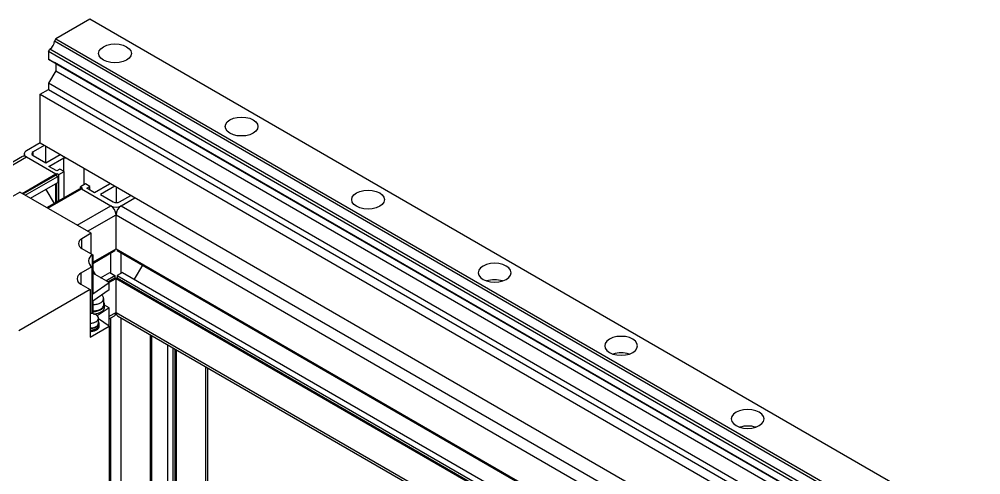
# Model space of a CAD drawing. Header units: millimetres. Extents: x 0 to 597, y 0 to 420.
# Drawn here: x 153.39 to 174.88, y 181.05 to 191.22 of the extents above; entities that cross this region are included whole.
import ezdxf

# ---------------------------------------------------------------- set-up
doc = ezdxf.new("R2010")
doc.units = ezdxf.units.MM

msp = doc.modelspace()

# ---------------------------------------------------------------- linework, layer by layer
at = {"color": 7, "linetype": 'Continuous', "lineweight": 25}
for p, q in [((154.967, 191.221), (154.208, 190.783)), ((175.934, 179.117), (154.967, 191.221)), ((154.208, 190.783), (154.178, 190.73)), ((175.087, 178.659), (154.178, 190.73)), ((154.208, 190.783), (175.053, 178.749)), ((154.046, 190.501), (154.076, 190.554)), ((174.745, 178.551), (154.046, 190.501)), ((154.046, 190.501), (154.046, 190.33)), ((174.727, 178.633), (154.076, 190.554)), ((154.046, 190.33), (174.729, 178.389)), ((154.076, 190.312), (154.046, 190.33)), ((154.076, 190.312), (174.729, 178.389)), ((174.729, 178.389), (154.178, 190.253)), ((154.208, 190.236), (154.178, 190.253)), ((154.208, 190.236), (174.729, 178.389)), ((154.208, 190.236), (154.208, 190.072)), ((154.208, 190.072), (154.046, 189.791)), ((154.208, 190.072), (174.418, 178.406)), ((174.109, 178.208), (154.046, 189.791)), ((154.046, 189.791), (154.046, 189.655)), ((153.857, 189.546), (154.046, 189.655)), ((154.046, 189.655), (174.145, 178.052)), ((153.857, 188.457), (153.857, 189.546)), ((153.857, 189.546), (173.791, 178.038)), ((153.857, 188.457), (153.551, 188.28)), ((153.951, 188.403), (153.702, 188.258)), ((153.857, 188.457), (172.848, 177.494)), ((153.984, 188.013), (153.984, 188.384)), ((153.467, 188.152), (152.112, 187.37)), ((153.502, 188.212), (153.502, 188.16)), ((153.551, 188.144), (154.206, 187.766)), ((153.702, 188.177), (153.984, 188.013)), ((153.984, 188.013), (154.305, 188.198)), ((154.055, 187.935), (154.39, 188.128)), ((154.39, 188.128), (154.428, 188.128)), ((154.39, 187.823), (154.39, 188.128)), ((154.23, 187.834), (154.055, 187.935)), ((154.3, 187.875), (154.23, 187.834)), ((154.395, 187.82), (154.3, 187.875)), ((154.842, 187.524), (154.842, 187.888)), ((153.454, 187.332), (154.206, 187.766)), ((153.477, 187.318), (154.206, 187.739)), ((153.524, 187.291), (154.253, 187.711)), ((154.206, 187.766), (154.23, 187.779)), ((154.206, 187.766), (154.206, 187.739)), ((154.206, 187.739), (154.253, 187.711)), ((154.23, 187.779), (154.277, 187.752)), ((154.23, 187.725), (154.23, 187.779)), ((154.253, 187.711), (154.253, 187.575)), ((154.277, 187.752), (154.395, 187.82)), ((154.277, 187.17), (154.277, 187.752)), ((154.395, 187.238), (154.395, 187.82)), ((153.642, 187.223), (154.253, 187.575)), ((153.987, 187.421), (154.168, 187.107)), ((154.005, 187.013), (154.734, 187.434)), ((154.029, 187), (154.781, 187.434)), ((154.206, 187.129), (154.206, 187.548)), ((154.23, 187.143), (154.23, 187.562)), ((154.734, 187.434), (154.758, 187.42)), ((154.875, 187.543), (154.758, 187.475)), ((154.758, 187.475), (154.805, 187.447)), ((154.758, 187.42), (154.758, 187.475)), ((154.805, 187.447), (154.781, 187.434)), ((154.781, 187.434), (155.436, 187.056)), ((154.97, 187.488), (154.875, 187.543)), ((154.899, 187.447), (154.97, 187.488)), ((155.073, 187.347), (154.899, 187.447)), ((154.97, 187.407), (154.97, 187.488)), ((155.408, 187.54), (155.073, 187.347)), ((155.531, 187.491), (155.21, 187.306)), ((155.408, 187.562), (155.408, 187.54)), ((155.564, 187.126), (155.564, 187.472)), ((153.195, 187.241), (153.402, 187.361)), ((155, 186.439), (153.402, 187.361)), ((155.21, 187.306), (155.493, 187.143)), ((155.634, 187.143), (155.884, 187.287)), ((155.672, 187.056), (155.978, 187.232)), ((155.554, 186.095), (155.554, 186.851)), ((155, 186.439), (154.793, 186.319)), ((155, 185.981), (155, 186.439)), ((154.793, 186.101), (155.034, 185.962)), ((155.028, 185.957), (155.034, 185.962)), ((155.034, 185.767), (155.531, 186.054)), ((155.034, 185.795), (155.554, 186.095)), ((155.034, 185.962), (155.034, 185.091)), ((155.531, 186.081), (155.531, 186.054)), ((155.554, 186.095), (171.633, 176.813)), ((155.578, 186.081), (155.578, 186.054)), ((155.578, 186.054), (171.58, 176.816)), ((155.013, 185.689), (154.769, 185.549)), ((155.013, 185.689), (155.013, 184.642)), ((156.143, 185.727), (155.962, 185.413)), ((155.034, 185.607), (155.085, 185.519)), ((155.4, 185.337), (155.034, 185.548)), ((155.207, 185.448), (155.413, 185.567)), ((155.325, 185.38), (155.531, 185.499)), ((155.413, 185.567), (155.531, 185.499)), ((155.531, 185.499), (155.531, 185.444)), ((155.696, 185.567), (155.578, 185.499)), ((155.578, 185.499), (155.578, 185.444)), ((155.578, 185.499), (171.311, 176.416)), ((155.696, 185.567), (171.284, 176.568)), ((154.769, 185.304), (154.977, 185.184)), ((155.034, 185.091), (155.4, 185.337)), ((155.372, 185.353), (155.531, 185.444)), ((155.396, 185.339), (155.554, 185.431)), ((155.4, 185.174), (155.4, 185.337)), ((155.531, 185.444), (155.554, 185.431)), ((155.578, 185.444), (155.554, 185.431)), ((155.554, 184.674), (155.554, 185.431)), ((155.554, 185.431), (171.193, 176.402)), ((155.578, 185.444), (171.264, 176.389)), ((154.977, 185.184), (153.379, 184.261)), ((154.977, 185.184), (154.977, 184.123)), ((155.4, 185.174), (155.034, 184.927)), ((155.034, 184.927), (155.034, 184.655)), ((155.278, 184.841), (155.278, 184.983)), ((155.298, 184.786), (155.298, 184.841)), ((155.4, 184.777), (155.298, 184.835)), ((155.033, 184.654), (155.033, 184.64)), ((155.4, 184.777), (155.132, 184.596)), ((155.4, 184.367), (155.4, 184.777)), ((155.163, 184.431), (155.163, 184.54)), ((155.4, 184.367), (155.163, 184.526)), ((155.176, 184.393), (155.176, 184.431)), ((155.18, 184.365), (155.18, 184.393)), ((155.4, 184.528), (155.52, 184.598)), ((155.589, 184.598), (163.545, 180.004)), ((154.977, 184.123), (155.4, 184.367)), ((155.4, 184.367), (155.4, 177.736)), ((156.327, 170.38), (156.327, 184.171)), ((156.351, 170.376), (156.351, 184.158)), ((156.714, 170.335), (156.714, 183.948)), ((156.832, 170.335), (156.832, 183.88)), ((156.879, 170.336), (156.879, 183.853)), ((156.902, 170.337), (156.902, 183.839)), ((157.606, 170.499), (157.606, 183.433))]:
    msp.add_line(p, q, dxfattribs=at)
at = {"color": 8, "linetype": 'Continuous', "lineweight": 25}
for p, q in [((152.177, 187.351), (153.551, 188.144)), ((153.702, 188.177), (153.702, 188.258)), ((154.684, 186.621), (155.436, 187.056)), ((155.672, 187.056), (172.53, 177.324)), ((154.92, 186.485), (155.554, 186.851)), ((155.554, 186.851), (172.356, 177.152)), ((154.793, 186.101), (154.793, 186.319)), ((155.028, 184.64), (155.028, 185.957)), ((155.436, 185.553), (155.436, 185.999)), ((155.672, 185.553), (155.672, 185.999)), ((154.769, 185.549), (154.769, 185.304)), ((155.4, 184.585), (155.554, 184.674)), ((155.554, 184.674), (163.594, 180.032)), ((155.436, 178.332), (155.436, 184.55)), ((155.672, 178.196), (155.672, 184.55)), ((157.558, 170.478), (157.558, 183.461))]:
    msp.add_line(p, q, dxfattribs=at)
at = {"color": 7, "linetype": 'Continuous', "lineweight": 25, "flags": 128}
for points in [[(155.79, 190.308), (155.714, 190.274), (155.626, 190.253), (155.531, 190.246), (155.436, 190.253), (155.347, 190.274), (155.271, 190.308), (155.213, 190.352), (155.176, 190.403), (155.164, 190.458), (155.176, 190.512), (155.213, 190.563), (155.271, 190.607), (155.347, 190.641), (155.436, 190.662), (155.531, 190.669), (155.626, 190.662), (155.714, 190.641), (155.79, 190.607), (155.848, 190.563), (155.885, 190.512), (155.897, 190.458), (155.885, 190.403), (155.848, 190.352), (155.79, 190.308)], [(158.618, 188.675), (158.542, 188.641), (158.454, 188.62), (158.359, 188.613), (158.264, 188.62), (158.176, 188.641), (158.1, 188.675), (158.041, 188.719), (158.005, 188.77), (157.992, 188.825), (158.005, 188.88), (158.041, 188.931), (158.1, 188.974), (158.176, 189.008), (158.264, 189.029), (158.359, 189.036), (158.454, 189.029), (158.542, 189.008), (158.618, 188.974), (158.677, 188.931), (158.713, 188.88), (158.726, 188.825), (158.713, 188.77), (158.677, 188.719), (158.618, 188.675)], [(161.447, 187.042), (161.371, 187.009), (161.282, 186.987), (161.187, 186.98), (161.093, 186.987), (161.004, 187.009), (160.928, 187.042), (160.87, 187.086), (160.833, 187.137), (160.821, 187.192), (160.833, 187.247), (160.87, 187.298), (160.928, 187.342), (161.004, 187.375), (161.093, 187.396), (161.187, 187.404), (161.282, 187.396), (161.371, 187.375), (161.447, 187.342), (161.505, 187.298), (161.542, 187.247), (161.554, 187.192), (161.542, 187.137), (161.505, 187.086), (161.447, 187.042)], [(164.275, 185.409), (164.333, 185.453), (164.37, 185.504), (164.383, 185.559), (164.37, 185.614), (164.333, 185.665), (164.275, 185.709), (164.199, 185.742), (164.111, 185.764), (164.016, 185.771), (163.921, 185.764), (163.833, 185.742), (163.757, 185.709), (163.698, 185.665), (163.662, 185.614), (163.649, 185.559), (163.662, 185.504), (163.698, 185.453), (163.757, 185.409), (163.833, 185.376), (163.921, 185.355), (164.016, 185.347), (164.111, 185.355), (164.199, 185.376), (164.275, 185.409)], [(155.554, 184.674), (155.556, 184.649), (155.563, 184.627), (155.574, 184.61), (155.589, 184.598), (155.589, 184.598)], [(167.104, 183.777), (167.162, 183.82), (167.198, 183.872), (167.211, 183.926), (167.198, 183.981), (167.162, 184.032), (167.104, 184.076), (167.028, 184.11), (166.939, 184.131), (166.844, 184.138), (166.749, 184.131), (166.661, 184.11), (166.585, 184.076), (166.527, 184.032), (166.49, 183.981), (166.478, 183.926), (166.49, 183.872), (166.527, 183.82), (166.585, 183.777), (166.661, 183.743), (166.749, 183.722), (166.844, 183.715), (166.939, 183.722), (167.028, 183.743), (167.104, 183.777)], [(169.932, 182.144), (169.99, 182.188), (170.027, 182.239), (170.039, 182.293), (170.027, 182.348), (169.99, 182.399), (169.932, 182.443), (169.856, 182.477), (169.768, 182.498), (169.673, 182.505), (169.578, 182.498), (169.489, 182.477), (169.413, 182.443), (169.355, 182.399), (169.319, 182.348), (169.306, 182.293), (169.319, 182.239), (169.355, 182.188), (169.413, 182.144), (169.489, 182.11), (169.578, 182.089), (169.673, 182.082), (169.768, 182.089), (169.856, 182.11), (169.932, 182.144)]]:
    msp.add_lwpolyline(points, dxfattribs=at)
at = {"color": 7, "linetype": 'Continuous', "lineweight": 25}
for centre, radius, start, end in [((153.939, 190.751), 0.24, 304.9964, 355.0036), ((153.577, 188.212), 0.0728, 110.7798, 249.2178), ((153.502, 188.076), 0.0839, 54.3937, 114.2936), ((153.717, 188.218), 0.0437, 110.7685, 249.2355), ((155.298, 186.84), 0.256, 2.6067, 57.3925), ((155.554, 187.283), 0.256, 242.6088, 297.392), ((155.564, 187.279), 0.154, 242.6005, 297.3969), ((155.81, 186.84), 0.256, 122.6052, 177.3948), ((154.834, 186.21), 0.116, 110.7847, 249.2166), ((155.092, 185.819), 0.152, 115.1096, 238.6593), ((154.816, 185.426), 0.131, 110.7849, 249.217), ((164.016, 184.797), 0.604, 72.8666, 107.1349), ((155.475, 184.664), 0.0799, 304.0597, 7.2525), ((166.844, 183.164), 0.604, 72.8663, 107.135), ((169.673, 181.531), 0.604, 72.8665, 107.1348)]:
    msp.add_arc(centre, radius, start, end, dxfattribs=at)
for points, knots in [([(155.034, 184.849), (155.038, 184.849), (155.071, 184.845), (155.136, 184.856), (155.213, 184.885), (155.266, 184.93), (155.283, 184.982), (155.271, 185.029), (155.241, 185.052), (155.23, 185.06)], [0, 0, 0, 0, 0.0193521, 0.1949925, 0.3706527, 0.5463128, 0.7219788, 0.8976295, 1, 1, 1, 1]), ([(155.034, 184.708), (155.038, 184.707), (155.071, 184.703), (155.136, 184.715), (155.213, 184.743), (155.267, 184.788), (155.274, 184.824), (155.278, 184.841)], [0, 0, 0, 0, 0.026804, 0.270081, 0.513384, 0.756688, 1, 1, 1, 1]), ([(155.034, 184.696), (155.038, 184.696), (155.073, 184.691), (155.144, 184.704), (155.228, 184.735), (155.285, 184.784), (155.302, 184.84), (155.296, 184.882), (155.278, 184.898), (155.278, 184.898)], [0, 0, 0, 0, 0.019823, 0.215355, 0.410871, 0.606417, 0.801923, 0.997449, 1, 1, 1, 1]), ([(155.109, 184.615), (155.091, 184.623), (155.053, 184.64), (155.002, 184.648), (154.978, 184.646), (154.977, 184.645)], [0, 0, 0, 0, 0.490207, 0.980455, 1, 1, 1, 1]), ([(154.977, 184.434), (154.978, 184.434), (155.002, 184.431), (155.052, 184.441), (155.113, 184.463), (155.154, 184.499), (155.168, 184.54), (155.154, 184.582), (155.124, 184.604), (155.109, 184.615)], [0, 0, 0, 0, 0.0066207, 0.1721814, 0.3377425, 0.5033035, 0.6688643, 0.834439, 1, 1, 1, 1]), ([(155.041, 184.642), (155.065, 184.642), (155.118, 184.643), (155.194, 184.665), (155.256, 184.702), (155.293, 184.745), (155.294, 184.774), (155.295, 184.787)], [0, 0, 0, 0, 0.174277, 0.395444, 0.616586, 0.837769, 1, 1, 1, 1]), ([(154.977, 184.318), (154.978, 184.318), (155.004, 184.315), (155.057, 184.325), (155.122, 184.348), (155.166, 184.386), (155.183, 184.43), (155.169, 184.457), (155.163, 184.47)], [0, 0, 0, 0, 0.007565, 0.210486, 0.413413, 0.616339, 0.81926, 1, 1, 1, 1]), ([(154.977, 184.326), (154.978, 184.325), (155.002, 184.323), (155.052, 184.332), (155.112, 184.354), (155.155, 184.39), (155.16, 184.417), (155.163, 184.431)], [0, 0, 0, 0, 0.009898, 0.257424, 0.504949, 0.752475, 1, 1, 1, 1]), ([(154.977, 184.278), (154.978, 184.278), (155.004, 184.275), (155.058, 184.285), (155.125, 184.309), (155.168, 184.348), (155.185, 184.382), (155.178, 184.399), (155.176, 184.403)], [0, 0, 0, 0, 0.008614, 0.24359, 0.478561, 0.71358, 0.948556, 1, 1, 1, 1]), ([(154.977, 184.28), (154.978, 184.28), (155.004, 184.277), (155.057, 184.287), (155.122, 184.31), (155.168, 184.348), (155.173, 184.378), (155.176, 184.393)], [0, 0, 0, 0, 0.009234, 0.256922, 0.504617, 0.752311, 1, 1, 1, 1]), ([(154.977, 184.251), (154.978, 184.251), (155.004, 184.247), (155.059, 184.258), (155.124, 184.282), (155.171, 184.321), (155.177, 184.351), (155.18, 184.366)], [0, 0, 0, 0, 0.009081, 0.256801, 0.504516, 0.75228, 1, 1, 1, 1])]:
    msp.add_open_spline(points, degree=3, knots=knots, dxfattribs=at)

doc.saveas('drawing.dxf')
